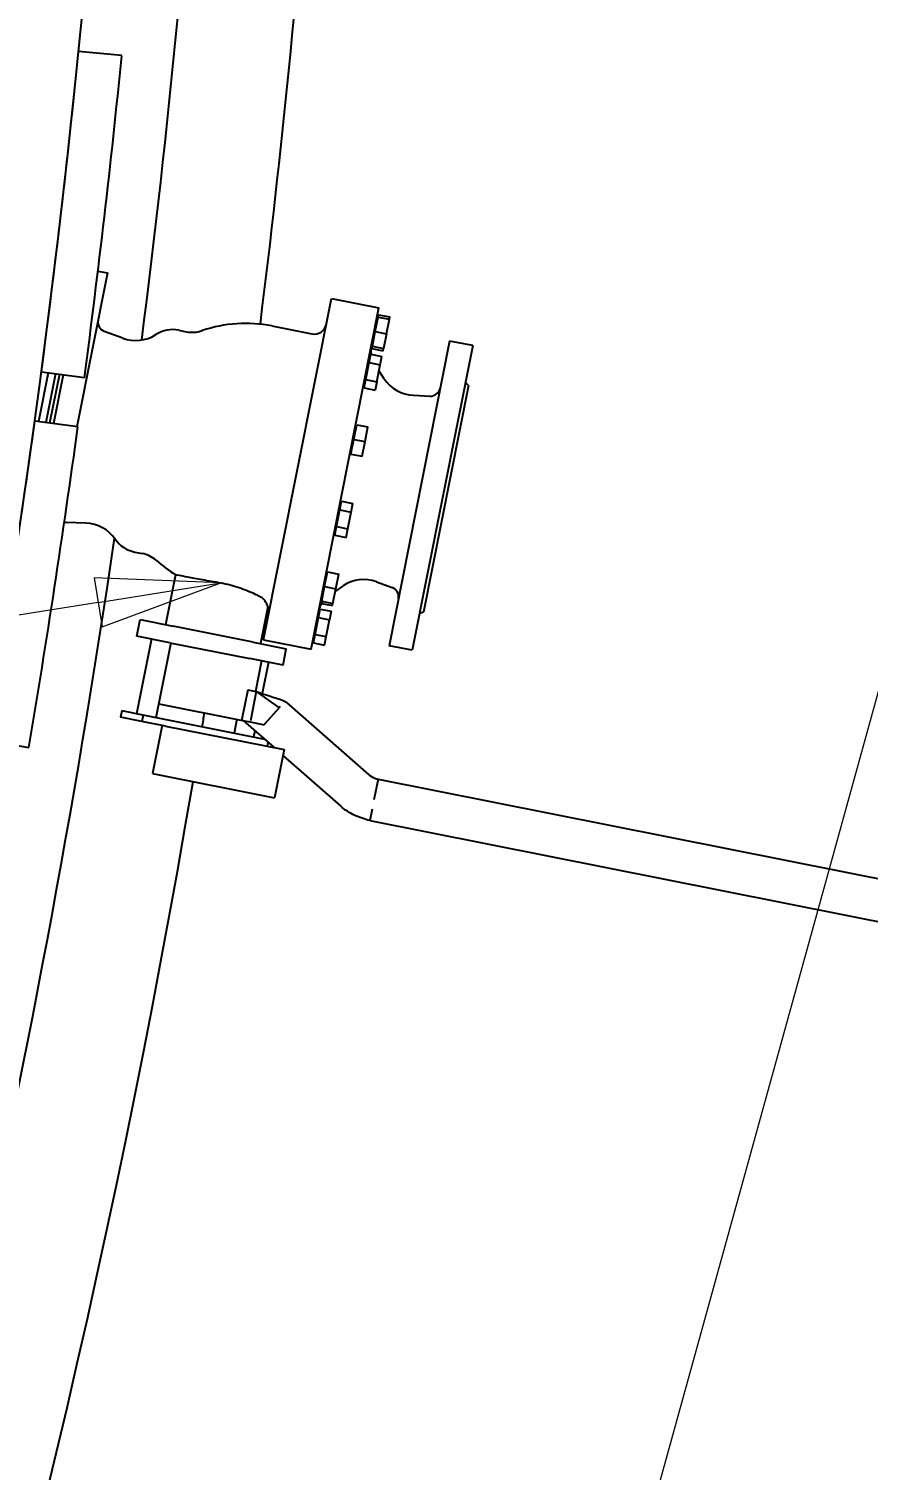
# Model space of a CAD drawing. Header units: millimetres. Extents: x 0 to 100323, y 0 to 59400.
# Drawn here: x 59785 to 61474, y 27148 to 30048 of the extents above; entities that cross this region are included whole.
import ezdxf

# ---------------------------------------------------------------- set-up
doc = ezdxf.new("R2010")
doc.units = ezdxf.units.MM
doc.header["$LTSCALE"] = 100
for name, color, linetype, lineweight in [('Dimension', 7, 'Continuous', 18), ('Symbol', 7, 'Continuous', 18), ('Visible', 7, 'Continuous', 25)]:
    doc.layers.add(name, color=color, linetype=linetype, lineweight=lineweight)
doc.styles.add('Title', font='arial.ttf')
doc.dimstyles.new('Default - Method 2b', dxfattribs={"dimscale": 100, "dimtxt": 3, "dimasz": 2.5, "dimexe": 3, "dimexo": 0.5, "dimgap": 0.7, "dimtad": 0, "dimtoh": 1, "dimdec": 0, "dimrnd": 1e-08, "dimtxsty": 'Title', "dimcen": 0.09, "dimdle": 10, "dimclrd": 256, "dimclre": 256, "dimclrt": 7, "dimadec": 0, "dimazin": 2, "dimtfac": 0.833333, "dimtdec": 1, "dimtmove": 0, "dimatfit": 3, "dimfxl": 1, "dimtolj": 1, "dimlwd": -1, "dimlwe": -1, "dimarcsym": 0})

# ---------------------------------------------------------------- blocks, each defined once
blk = doc.blocks.new('*D38')
at = {"layer": 'Defpoints', "color": 0, "transparency": 16777216}
for p in [(59608.5, 31790.6), (62022.4, 24880.3), (62022.4, 22679.6)]:
    blk.add_point(p, dxfattribs=at)
at = {"layer": 'Dimension', "transparency": 16777216}
for p, q in [((59608.5, 31740.6), (59608.5, 22379.6)), ((62022.4, 24830.3), (62022.4, 22379.6)), ((59858.5, 22679.6), (61772.4, 22679.6))]:
    blk.add_line(p, q, dxfattribs=at)
for points in [[(59858.5, 22721.3), (59858.5, 22637.9), (59608.5, 22679.6)], [(61772.4, 22721.3), (61772.4, 22637.9), (62022.4, 22679.6)]]:
    blk.add_solid(points, dxfattribs=at)
at = {"layer": 'Dimension', "color": 7, "transparency": 16777216, "insert": (60697.4, 22749.6), "char_height": 300, "attachment_point": 7, "style": 'Title'}
blk.add_mtext('\\A1;966', dxfattribs=at)
blk = doc.blocks.new('Balloon34')
at = {"layer": 'Symbol'}
blk.add_line((615.595, 289.493), (598.485, 227.636), dxfattribs=at)
blk = doc.blocks.new('Balloon39')
at = {"layer": 'Symbol'}
for p, q in [((601.711, 289.33), (599.163, 289.431)), ((599.163, 289.431), (599.32, 288.444)), ((599.242, 288.937), (601.711, 289.33)), ((599.32, 288.444), (601.711, 289.33)), ((599.242, 288.937), (528.87, 277.754))]:
    blk.add_line(p, q, dxfattribs=at)
at = {"layer": 'Symbol', "flags": 128}
blk.add_lwpolyline([(599.32, 288.444), (601.711, 289.33), (599.163, 289.431), (599.32, 288.444)], dxfattribs=at)
at = {"layer": 'Symbol'}
blk.add_solid([(599.32, 288.444), (601.711, 289.33), (599.163, 289.431), (599.32, 288.444)], dxfattribs=at)

msp = doc.modelspace()

# ---------------------------------------------------------------- linework, layer by layer
at = {"layer": 'Visible'}
for p, q in [((59971.8, 29993.7), (59884.7, 30002.2)), ((59942.7, 29556.5), (59881.2, 29246.9)), ((59923.7, 29560.3), (59942.7, 29556.5)), ((60257.3, 28818.5), (60393.9, 29505)), ((60393.9, 29505), (60489.5, 29486)), ((60352.9, 28799.4), (60489.5, 29486)), ((60482.1, 29438.4), (60487.9, 29467.8)), ((60487.4, 29465.3), (60485.5, 29465.7)), ((60487.9, 29467.8), (60488.8, 29472.3)), ((60487.9, 29467.8), (60510.5, 29463.3)), ((60488.8, 29472.3), (60511.4, 29467.9)), ((60510.5, 29463.3), (60511.4, 29467.9)), ((59973.5, 29425.2), (59936.5, 29439)), ((60086.5, 29441.3), (60101.3, 29438.3)), ((60273.9, 29449.9), (60354.2, 29433.9)), ((60476.2, 29408.9), (60482.1, 29438.4)), ((60482.1, 29438.4), (60504.6, 29433.9)), ((60504.6, 29433.9), (60510.5, 29463.3)), ((60476.7, 29411.4), (60474.7, 29411.8)), ((60475.3, 29404.4), (60476.2, 29408.9)), ((60476.2, 29408.9), (60498.8, 29404.5)), ((60504.6, 29433.9), (60498.8, 29404.5)), ((60631.7, 29419.4), (60509.8, 28806.5)), ((60678.3, 29410.2), (60556.4, 28797.2)), ((60678.3, 29410.2), (60631.7, 29419.4)), ((60469.7, 29376), (60473, 29393)), ((60471.6, 29386), (60469.7, 29386.4)), ((60473, 29393), (60495.6, 29388.5)), ((60475.3, 29404.4), (60497.9, 29399.9)), ((60492.2, 29371.5), (60495.6, 29388.5)), ((60497.9, 29399.9), (60498.8, 29404.5)), ((59823.7, 29355.6), (59804.2, 29257.3)), ((59809.8, 29357.4), (59896.5, 29345.8)), ((59838.6, 29353.6), (59819.1, 29255.3)), ((59846.1, 29352.6), (59826.5, 29254.3)), ((59853.5, 29351.6), (59834, 29253.3)), ((60462.9, 29342.1), (60469.7, 29376)), ((60469.7, 29376), (60492.2, 29371.5)), ((60485.5, 29337.6), (60492.2, 29371.5)), ((60500.2, 29343.5), (60489.8, 29359.2)), ((60460.9, 29332.1), (60458.9, 29332.5)), ((60459.5, 29325.1), (60462.9, 29342.1)), ((60459.5, 29325.1), (60482.1, 29320.6)), ((60462.9, 29342.1), (60485.5, 29337.6)), ((60485.5, 29337.6), (60482.1, 29320.6)), ((60670.1, 29330.3), (60579.3, 28874.2)), ((60670.1, 29330.3), (60663.6, 29336)), ((60559, 29310.3), (60592.3, 29308.7)), ((59883.2, 29246.7), (59796.5, 29258.3)), ((60438.9, 29221.6), (60444.8, 29251.1)), ((60444.3, 29248.6), (60442.3, 29249)), ((60444.8, 29251.1), (60467.4, 29246.6)), ((60461.5, 29217.2), (60467.4, 29246.6)), ((60433.1, 29192.2), (60438.9, 29221.6)), ((60438.9, 29221.6), (60461.5, 29217.2)), ((60455.6, 29187.7), (60461.5, 29217.2)), ((60433.6, 29194.7), (60431.6, 29195.1)), ((60433.1, 29192.2), (60455.6, 29187.7)), ((60410.8, 29080), (60414.1, 29097)), ((60412.7, 29090), (60410.8, 29090.4)), ((60414.1, 29097), (60436.7, 29092.5)), ((60433.3, 29075.5), (60436.7, 29092.5)), ((60404, 29046), (60410.8, 29080)), ((60410.8, 29080), (60433.3, 29075.5)), ((60426.6, 29041.5), (60433.3, 29075.5)), ((59899.5, 29053.1), (59860, 29054.5)), ((60402, 29036), (60400, 29036.4)), ((60400.6, 29029), (60404, 29046)), ((60404, 29046), (60426.6, 29041.5)), ((60423.2, 29024.5), (60426.6, 29041.5)), ((60400.6, 29029), (60423.2, 29024.5)), ((59997.7, 28995), (60012.5, 28992.1)), ((60080, 28949.4), (60060, 28848.8)), ((60380, 28925.6), (60385.9, 28955)), ((60385.4, 28952.6), (60383.4, 28953)), ((60385.9, 28955), (60408.5, 28950.5)), ((60402.6, 28921.1), (60408.5, 28950.5)), ((60374.2, 28896.2), (60380, 28925.6)), ((60380, 28925.6), (60402.6, 28921.1)), ((60396.7, 28891.7), (60402.6, 28921.1)), ((60417.4, 28926.9), (60401.7, 28916.4)), ((60484.4, 28935.1), (60515.8, 28923.9)), ((60266, 28884.7), (60251.3, 28810.7)), ((60374.7, 28898.6), (60372.7, 28899)), ((60373.8, 28891.5), (60395.8, 28887.1)), ((60374.2, 28896.2), (60396.7, 28891.7)), ((60395.8, 28887.1), (60396.7, 28891.7)), ((60001.8, 28826), (60008.4, 28859.1)), ((60008.4, 28859.1), (60075.3, 28845.7)), ((60360.9, 28829.3), (60367.6, 28863.3)), ((60367.6, 28863.3), (60371, 28880.2)), ((60367.6, 28863.3), (60390.2, 28858.8)), ((60369.6, 28873.2), (60367.7, 28873.6)), ((60371, 28880.2), (60393.6, 28875.8)), ((60383.4, 28824.8), (60390.2, 28858.8)), ((60393.6, 28875.8), (60390.2, 28858.8)), ((60579.3, 28874.2), (60571.1, 28871.4)), ((60236, 28813.8), (60075.3, 28845.7)), ((60357.5, 28812.3), (60360.9, 28829.3)), ((60360.9, 28829.3), (60383.4, 28824.8)), ((60031.3, 28820.1), (60001.3, 28669.3)), ((60068.7, 28812.6), (60001.8, 28826)), ((60070.5, 28812.3), (60040.5, 28661.5)), ((60068.7, 28812.6), (60229.4, 28780.7)), ((60236, 28813.8), (60302.9, 28800.5)), ((60257.3, 28818.5), (60352.9, 28799.4)), ((60296.3, 28767.4), (60302.9, 28800.5)), ((60358.9, 28819.3), (60356.9, 28819.7)), ((60357.5, 28812.3), (60380.1, 28807.8)), ((60380.1, 28807.8), (60383.4, 28824.8)), ((60556.4, 28797.2), (60509.8, 28806.5)), ((60296.3, 28767.4), (60229.4, 28780.7)), ((60253.3, 28775.9), (60241.1, 28714.6)), ((60266.9, 28773.2), (60254.4, 28710.4)), ((60225.2, 28717.8), (60213.5, 28658.9)), ((60225.2, 28717.8), (60242.3, 28714.4)), ((60242.3, 28714.4), (60230.6, 28655.5)), ((60242.3, 28714.4), (60288.5, 28681.7)), ((60046.1, 28689.7), (60215, 28656.1)), ((60288.5, 28681.7), (60259.9, 28649.1)), ((60290.9, 28684.4), (60288.5, 28681.7)), ((60303.3, 28692.5), (60468.5, 28547.6)), ((59971.5, 28675.2), (59969, 28663)), ((60012.4, 28654.3), (59969, 28663)), ((60014.8, 28666.6), (59971.5, 28675.2)), ((60014.8, 28666.6), (60012.4, 28654.3)), ((60059.8, 28644.9), (60012.4, 28654.3)), ((60259.4, 28618), (60014.8, 28666.6)), ((60203.3, 28658.4), (60197.7, 28630.2)), ((60215, 28656.1), (60230.1, 28653.1)), ((60216.1, 28655.9), (60278.2, 28601.5)), ((60230.1, 28653.1), (60258.4, 28647.5)), ((60052.7, 28646.3), (60033.5, 28549.5)), ((60059.8, 28644.9), (60298.4, 28597.4)), ((60239.5, 28635.4), (60236.9, 28622.4)), ((60259.9, 28649.1), (60258.4, 28647.5)), ((59698.3, 28616.8), (59784.5, 28601.9)), ((60265.8, 28612.3), (60264.2, 28604.2)), ((60298.4, 28597.4), (60279.2, 28500.6)), ((60296.1, 28585.7), (60412.4, 28483.7)), ((60033.5, 28549.5), (60279.2, 28500.6)), ((60487.6, 28538.1), (60479.3, 28496.5)), ((60487.6, 28538.1), (61812, 28274.7)), ((60475.6, 28477.9), (60471, 28454.8)), ((60471, 28454.8), (61812, 28188))]:
    msp.add_line(p, q, dxfattribs=at)
for centre, radius, start, end in [((39362.4, 32057.8), 20625, 333.03661, 27.94294), ((39362.4, 32057.8), 20817.2, 352.72449, 359.77426), ((39362.4, 32057.8), 21050, 352.89301, 358.5515), ((39362.4, 32057.8), 20625, 352.47689, 354.28001), ((39362.4, 32057.8), 20712.5, 352.4763, 354.2806), ((59943.5, 29457.8), 20, 168.7481, 249.5537), ((60074.3, 29380), 62.5, 78.7481, 122.8435), ((60113.5, 29499.6), 62.5, 258.7481, 288.904), ((60221.2, 29185), 270, 78.7481, 108.904), ((60359.1, 29458.4), 25, 258.7481, 348.7481), ((59999.7, 29495.5), 75, 249.5537, 302.8435), ((60523.2, 29399.2), 50, 168.7481, 187.2025), ((60562.6, 29385.2), 75, 213.7481, 267.2789), ((60593.3, 29328.7), 20, 267.2789, 348.7481), ((39362.4, 32057.8), 20625, 350.39596, 352.19909), ((39362.4, 32057.8), 20712.5, 350.39538, 352.19968), ((59859.3, 29034.5), 20, 87.9425, 99.6542), ((59896.8, 28978.1), 75, 34.6527, 87.9425), ((39362.4, 32057.8), 20817.2, 333.6127, 351.61642), ((60009.9, 29056.3), 62.5, 214.6527, 258.7481), ((60000.3, 28930.8), 62.5, 48.5922, 78.7481), ((60220.3, 29180.1), 270, 228.5922, 238.7132), ((60459, 28864.6), 75, 70.2174, 123.7481), ((60509, 28905), 20, 348.7481, 70.2174), ((60243, 28874.8), 25, 348.7481, 23.1596), ((60417.3, 28866.7), 50, 144.5829, 168.7481), ((39362.4, 32057.8), 21050, 350.66401, 350.74231), ((39362.4, 32057.8), 21050, 334.37772, 350.36105)]:
    msp.add_arc(centre, radius, start, end, dxfattribs=at)
for points, knots in [([(60080, 28949.4), (60080, 28949.4), (60080.4, 28949.3), (60082.1, 28949), (60084.1, 28948.7), (60091.1, 28947.4), (60096.9, 28946.3), (60112.6, 28943.5), (60122.8, 28941.6), (60145.7, 28937.5), (60158.3, 28935.3), (60171.1, 28933)], [-5.94155, -5.94155, -5.94155, -5.94155, -5.378807, -5.378807, -4.447863, -4.447863, -3.104488, -3.104488, -1.564837, -1.564837, 0, 0, 0, 0]), ([(60171.1, 28933), (60172.7, 28932.7), (60174.4, 28932.4), (60182.1, 28930.8), (60188.3, 28929.4), (60200.5, 28926), (60206.5, 28924.1), (60217.9, 28920), (60223.3, 28917.9), (60233.3, 28913.6), (60237.8, 28911.5), (60244.4, 28908.3), (60246.9, 28907.1), (60249.2, 28905.9)], [-12.065915, -12.065915, -12.065915, -12.065915, -11.867375, -11.867375, -11.125432, -11.125432, -10.383489, -10.383489, -9.641545, -9.641545, -8.899602, -8.899602, -8.421705, -8.421705, -8.421705, -8.421705]), ([(60266, 28884.7), (60266, 28884.7), (60266, 28884.7), (60266, 28884.7), (60266, 28884.8), (60265.9, 28885.1), (60265.7, 28885.4), (60265.3, 28886.6), (60265, 28887.6), (60263.3, 28891.3), (60261.3, 28895), (60255.7, 28901.6), (60252.6, 28904.1), (60249.2, 28905.9)], [7.401958, 7.401958, 7.401958, 7.401958, 7.465762, 7.465762, 7.569053, 7.569053, 7.82251, 7.82251, 8.204023, 8.204023, 9.115875, 9.115875, 9.858291, 9.858291, 9.858291, 9.858291]), ([(60296.4, 28696.4), (60298.4, 28695.8), (60300.3, 28694.8), (60302.5, 28693.2), (60302.9, 28692.8), (60303.3, 28692.5)], [0, 0, 0, 0, 0.2544608, 0.2544608, 0.3197631, 0.3197631, 0.3197631, 0.3197631]), ([(60213.5, 28658.9), (60213.5, 28658.8), (60213.5, 28658.6), (60213.5, 28658.2), (60213.5, 28658.1), (60213.6, 28657.6), (60213.7, 28657.3), (60213.9, 28656.8), (60214.1, 28656.6), (60214.6, 28656.2), (60214.8, 28656.1), (60215, 28656.1)], [0, 0, 0, 0, 0.0217394, 0.0217394, 0.0434789, 0.0434789, 0.0869577, 0.0869577, 0.1423509, 0.1423509, 0.1977441, 0.1977441, 0.1977441, 0.1977441]), ([(60468.5, 28547.6), (60472.2, 28544.4), (60476.6, 28541.7), (60483.3, 28539.2), (60485.4, 28538.6), (60487.6, 28538.1)], [0, 0, 0, 0, 0.5926376, 0.5926376, 0.861213, 0.861213, 0.861213, 0.861213]), ([(60471, 28454.8), (60460.7, 28457.2), (60450.4, 28460.6), (60430.6, 28470), (60420.9, 28476.3), (60412.4, 28483.7)], [0, 0, 0, 0, 1.280402, 1.280402, 2.635221, 2.635221, 2.635221, 2.635221])]:
    msp.add_open_spline(points, degree=3, knots=knots, dxfattribs=at)
for points in [[(60242.3, 28714.4), (60260.3, 28708.4), (60278.4, 28702.4), (60296.4, 28696.4)], [(60296.4, 28696.4), (60296.4, 28696.4), (60296.4, 28696.4), (60296.4, 28696.4)]]:
    msp.add_open_spline(points, degree=3, dxfattribs=at)

# ---------------------------------------------------------------- block references
at = {"layer": 'Symbol', "xscale": 100, "yscale": 100, "zscale": 100}
for name in ['Balloon34', 'Balloon39']:
    msp.add_blockref(name, (0, 0), dxfattribs=at)

# ---------------------------------------------------------------- dimensions: what is measured, and where the dimension line sits
at = {"layer": 'Dimension'}
dim = msp.add_linear_dim(base=(62022.4, 22679.6), p1=(59608.5, 31790.6), p2=(62022.4, 24880.3), angle=180, dimstyle='Default - Method 2b', override={"dimgap": 0.7, "dimtad": 1, "dimtoh": 0, "dimdec": 0, "dimlfac": 0.4, "dimtol": 0, "dimlim": 0, "dimtp": 0, "dimtm": 0, "dimtdec": 1, "dimtofl": 0, "dimatfit": 1}, dxfattribs=at)
dim.commit()
dim.dimension.update_dxf_attribs({"geometry": '*D38', "text_midpoint": (61028.7, 22679.6), "dimtype": 160})

doc.saveas('drawing.dxf')
